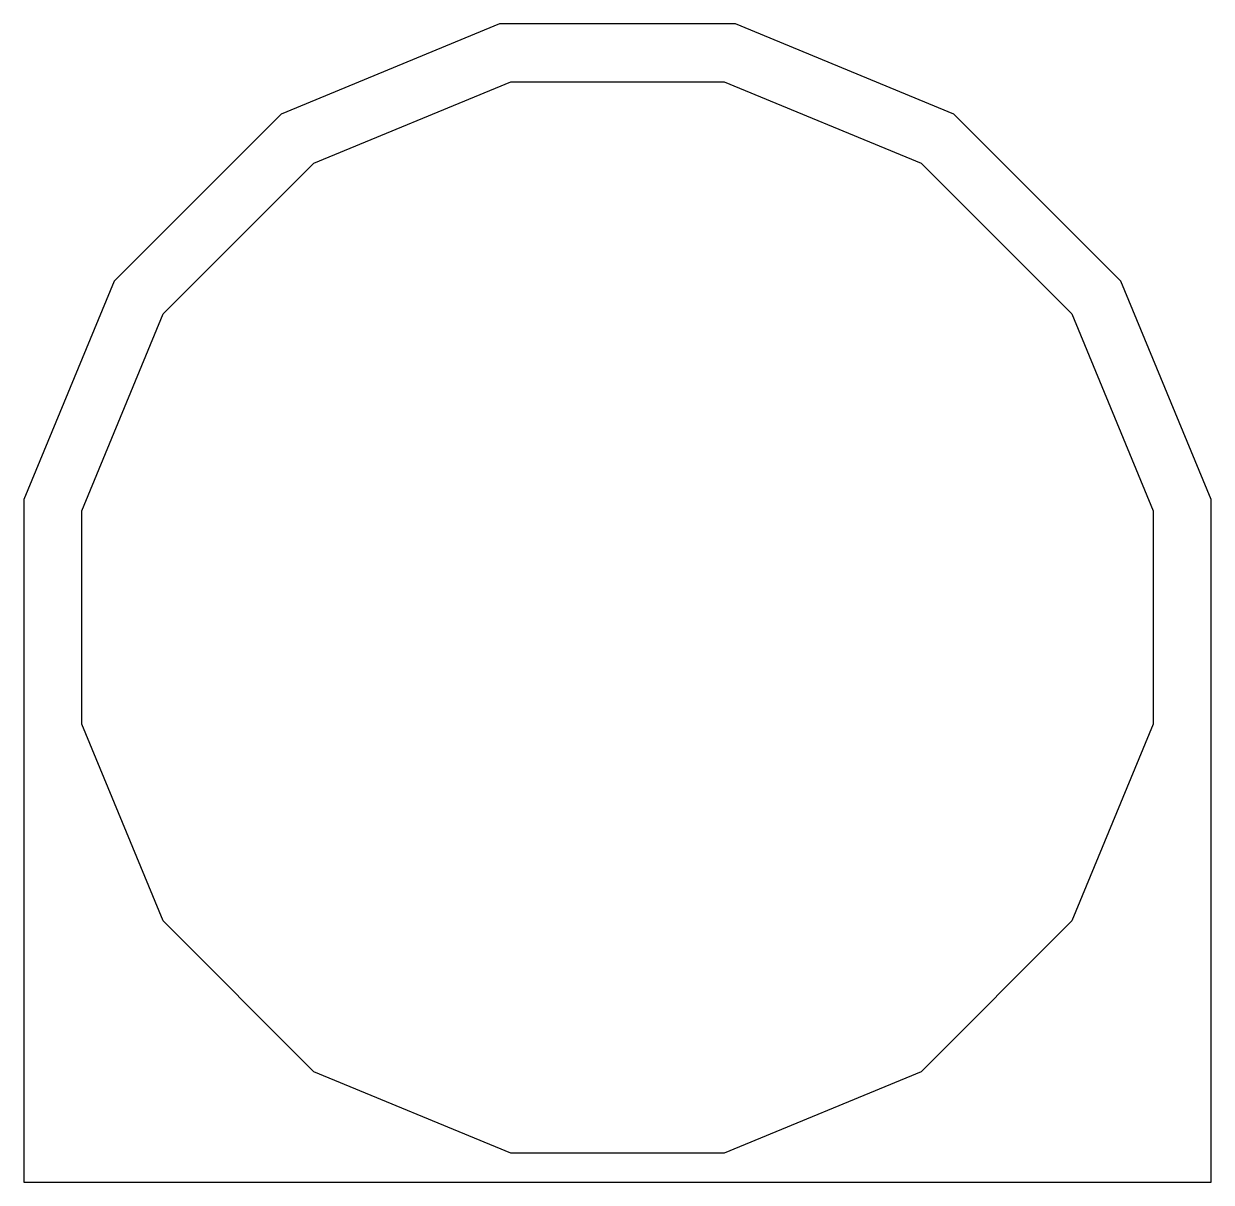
# Model space of a CAD drawing. Header units: millimetres. Extents: x -2 to 818, y 0 to 800.
import ezdxf

# ---------------------------------------------------------------- set-up
doc = ezdxf.new("R2010")
doc.units = ezdxf.units.MM

msp = doc.modelspace()

# ---------------------------------------------------------------- linework, layer by layer
for points in [[(326.75, 800), (176.06, 737.58), (60.72, 622.25), (-1.7, 471.55), (-1.7, 0), (0, 0), (816.61, 0), (818.3, 0), (818.3, 471.55), (755.88, 622.25), (640.55, 737.58), (489.86, 800)], [(617.89, 76.33), (481.9, 20), (334.71, 20), (198.71, 76.33), (94.63, 180.41), (38.3, 316.4), (38.3, 463.6), (94.63, 599.59), (198.71, 703.67), (334.71, 760), (481.9, 760), (617.89, 703.67), (721.97, 599.59), (778.3, 463.6), (778.3, 316.4), (721.97, 180.41)]]:
    msp.add_lwpolyline(points, close=True)

doc.saveas('drawing.dxf')
